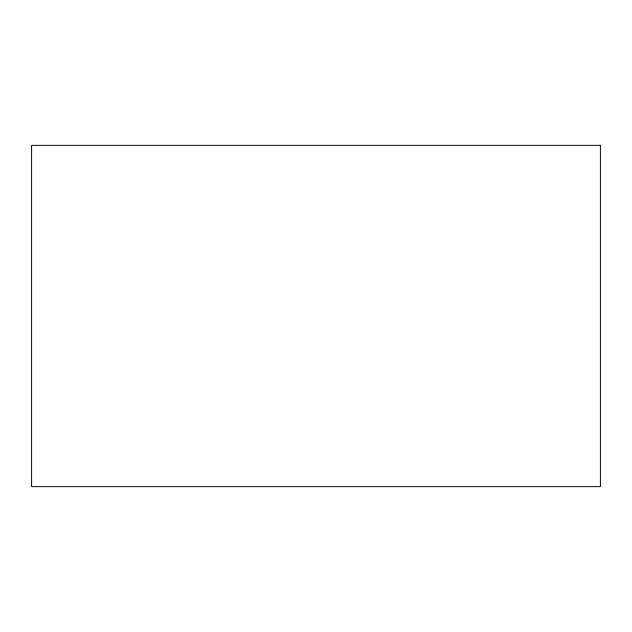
<?xml version="1.0" encoding="UTF-8"?>
<svg xmlns="http://www.w3.org/2000/svg" width="632" height="632" viewBox="0 0 632 632"><rect width="100%" height="100%" fill="white"/><g stroke="black" fill="none" stroke-linecap="round" stroke-linejoin="round"><path stroke-width="0.95" d="M600.4 145.36L31.6 145.36L31.6 486.64L600.4 486.64L600.4 145.36"/></g></svg>
